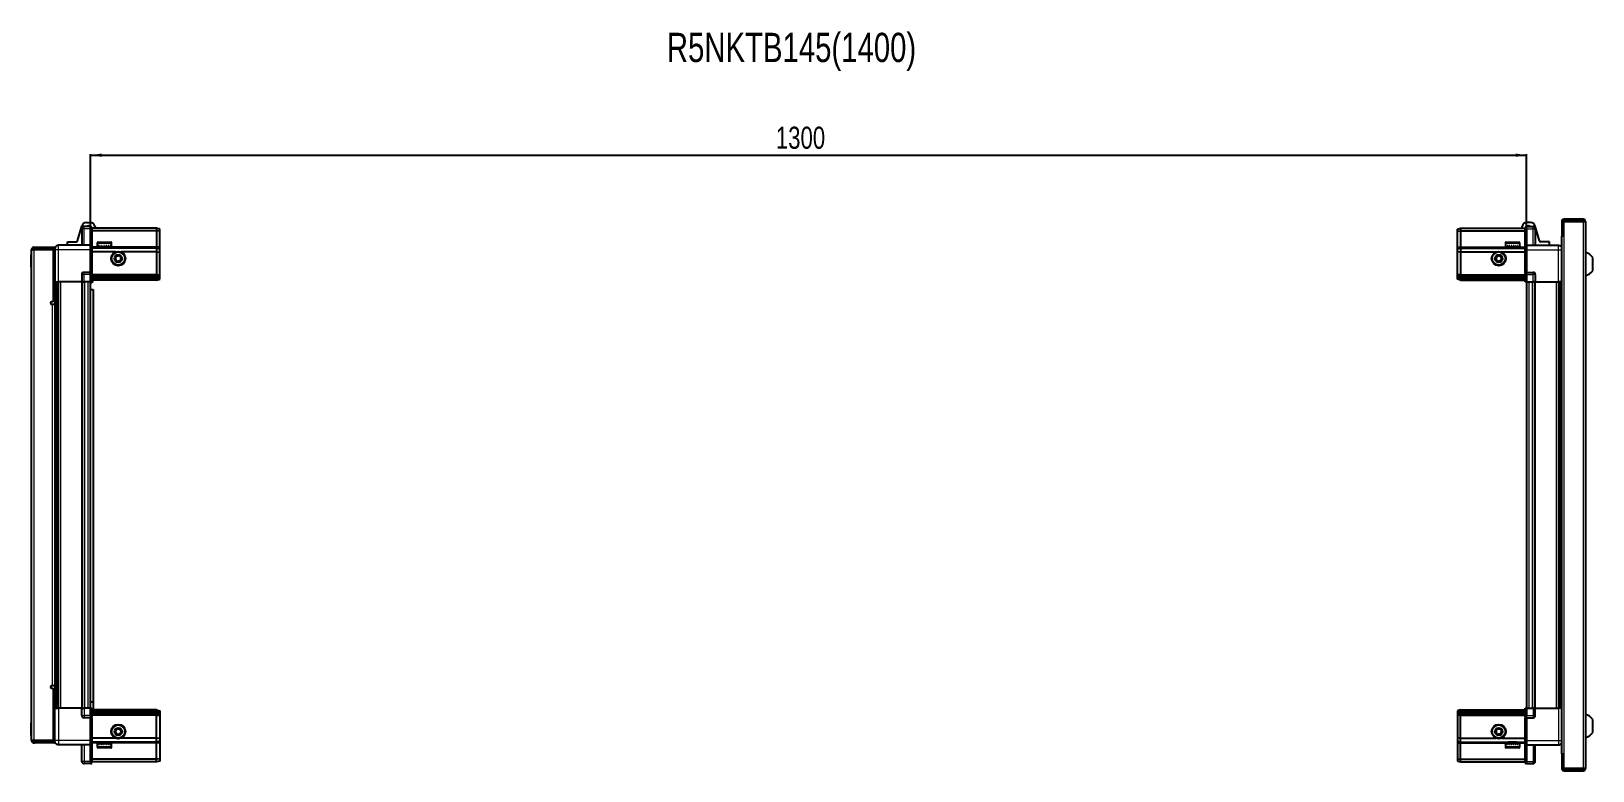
# Model space of a CAD drawing. Header units: millimetres. Extents: x 1256 to 6047, y -475 to 1867.
# Drawn here: x 3003 to 4416, y 1198 to 1867 of the extents above; entities that cross this region are included whole.
import ezdxf

# ---------------------------------------------------------------- set-up
doc = ezdxf.new("R2010")
doc.units = ezdxf.units.MM
doc.layers.add('FORMAT', color=7, linetype='Continuous')
doc.styles.add('SLDTEXTSTYLE0', font='TXT', dxfattribs={"width": 0.75})
doc.dimstyles.new('SLDDIMSTYLE0', dxfattribs={"dimtxt": 20, "dimasz": 10, "dimexe": 0, "dimexo": 0.0625, "dimgap": 5, "dimtad": 2, "dimdec": 1, "dimrnd": 1e-09, "dimzin": 12, "dimdsep": 46, "dimtxsty": 'SLDTEXTSTYLE0', "dimsah": 1, "dimcen": 0.09, "dimadec": 0, "dimazin": 3, "dimtfac": 1, "dimtofl": 0, "dimtmove": 0, "dimatfit": 3, "dimfxl": 0, "dimfrac": 2, "dimtolj": 1, "dimtzin": 12, "dimarcsym": 0})

# ---------------------------------------------------------------- blocks, each defined once
blk = doc.blocks.new('_D_5')
at = {"layer": 'FORMAT'}
for p, q in [((3056.5, 1640.1), (3056.5, 1755.6)), ((3056.5, 1754.6), (4356.5, 1754.6)), ((4356.5, 1640.1), (4356.5, 1755.6))]:
    blk.add_line(p, q, dxfattribs=at)
for points in [[(3056.5, 1754.6), (3066.5, 1753.1), (3066.5, 1756.1)], [(4356.5, 1754.6), (4346.5, 1756.1), (4346.5, 1753.1)]]:
    blk.add_solid(points, dxfattribs=at)
at = {"layer": 'FORMAT', "insert": (3676.9, 1780.4), "char_height": 20, "attachment_point": 1, "style": 'SLDTEXTSTYLE0'}
blk.add_mtext('1300', dxfattribs=at)

msp = doc.modelspace()

# ---------------------------------------------------------------- linework, layer by layer
at = {"color": 7, "linetype": 'Continuous', "lineweight": 25}
for p, q in [((4407.71, 1696.6), (4390.41, 1696.6)), ((4407.71, 1695.1), (4407.71, 1696.6)), ((3044.83, 1677.19), (3048.6, 1690.34)), ((3048.61, 1688.1), (3048.61, 1673.1)), ((3056.61, 1690.1), (3050.61, 1690.1)), ((3052.93, 1693.6), (3056.15, 1693.6)), ((3056.61, 1690.1), (3056.95, 1690.1)), ((3056.61, 1690.1), (3056.61, 1688.1)), ((3056.61, 1673.3), (3056.61, 1688.1)), ((3056.61, 1673.3), (3056.61, 1688.1)), ((3057.81, 1689.6), (3056.95, 1690.1)), ((3057.81, 1688.1), (3057.81, 1689.6)), ((3116.11, 1688.6), (3057.81, 1688.6)), ((3057.81, 1688.1), (3057.81, 1673.3)), ((3116.11, 1686.1), (3057.81, 1686.1)), ((3060.48, 1690.34), (3060.98, 1688.6)), ((3116.11, 1688.6), (3116.11, 1686.1)), ((3119.11, 1687.8), (3116.11, 1688.6)), ((3116.11, 1686.1), (3116.11, 1671.6)), ((3119.11, 1685.95), (3116.11, 1686.1)), ((3119.11, 1685.95), (3119.11, 1687.8)), ((3119.11, 1671.6), (3119.11, 1685.95)), ((4293.81, 1687.8), (4296.81, 1688.6)), ((4293.81, 1685.95), (4293.81, 1687.8)), ((4293.81, 1685.95), (4296.81, 1686.1)), ((4293.81, 1671.6), (4293.81, 1685.95)), ((4296.81, 1688.6), (4296.81, 1686.1)), ((4296.81, 1688.6), (4355.11, 1688.6)), ((4296.81, 1686.1), (4296.81, 1671.6)), ((4296.81, 1686.1), (4355.11, 1686.1)), ((4352.44, 1690.34), (4351.95, 1688.6)), ((4355.98, 1690.1), (4355.11, 1689.6)), ((4355.11, 1689.6), (4355.11, 1688.1)), ((4355.11, 1673.3), (4355.11, 1688.1)), ((4356.31, 1690.1), (4355.98, 1690.1)), ((4356.31, 1688.1), (4356.31, 1690.1)), ((4356.31, 1690.1), (4362.31, 1690.1)), ((4356.31, 1688.1), (4356.31, 1673.3)), ((4360, 1693.6), (4356.77, 1693.6)), ((4364.31, 1688.1), (4364.31, 1673.1)), ((4368.09, 1677.19), (4364.32, 1690.34)), ((4388.31, 1694.5), (4388.31, 1682.1)), ((4389.81, 1694.5), (4389.81, 1682.1)), ((4390.31, 1694.5), (4407.71, 1694.5)), ((4390.31, 1681.6), (4390.31, 1694.5)), ((4407.71, 1695.1), (4390.41, 1695.1)), ((4407.71, 1694.5), (4409.81, 1694.5)), ((4409.81, 1694.5), (4409.81, 1199.7)), ((3004.61, 1669.25), (3003.11, 1669.25)), ((3003.11, 1668.75), (3003.11, 1669.25)), ((3003.11, 1225.45), (3003.11, 1668.75)), ((3005.21, 1669.85), (3005.21, 1671.35)), ((3005.21, 1671.35), (3006.11, 1671.35)), ((3005.21, 1669.85), (3006.11, 1669.85)), ((3005.21, 1669.35), (3022.61, 1669.35)), ((3006.11, 1669.85), (3006.11, 1671.35)), ((3006.11, 1671.35), (3022.61, 1671.35)), ((3006.11, 1669.85), (3022.61, 1669.85)), ((3022.61, 1669.85), (3022.61, 1671.35)), ((3024.11, 1669.35), (3022.61, 1669.35)), ((3022.61, 1669.35), (3022.61, 1621.85)), ((3024.11, 1669.1), (3024.11, 1640.1)), ((3056.61, 1673.1), (3027.61, 1673.1)), ((3035.66, 1673.1), (3035.66, 1676.1)), ((3035.66, 1676.1), (3043.39, 1676.1)), ((3056.61, 1673.1), (3056.61, 1673.3)), ((3056.61, 1673.1), (3057.81, 1673.1)), ((3056.61, 1669.1), (3056.61, 1673.1)), ((3056.61, 1648.8), (3056.61, 1669.1)), ((3057.81, 1673.3), (3057.81, 1673.1)), ((3057.81, 1673.1), (3057.81, 1669.1)), ((3116.11, 1670.6), (3057.81, 1670.6)), ((3057.81, 1669.1), (3057.81, 1648.8)), ((3062.61, 1675), (3062.61, 1672.6)), ((3062.61, 1672.6), (3062.61, 1672.1)), ((3062.61, 1672.1), (3062.75, 1672.1)), ((3062.94, 1672.6), (3062.75, 1672.6)), ((3062.75, 1672.6), (3062.75, 1672.1)), ((3062.75, 1672.1), (3062.94, 1672.1)), ((3062.94, 1672.6), (3062.94, 1672.1)), ((3062.94, 1672.1), (3063.46, 1672.1)), ((3063.41, 1675.8), (3070.58, 1675.8)), ((3063.86, 1672.6), (3063.46, 1672.6)), ((3063.46, 1672.6), (3063.46, 1672.1)), ((3063.46, 1672.1), (3063.86, 1672.1)), ((3063.86, 1672.6), (3063.86, 1672.1)), ((3063.86, 1672.1), (3064.73, 1672.1)), ((3064.71, 1672.1), (3064.71, 1672)), ((3064.71, 1672), (3073.51, 1672)), ((3065.31, 1672.6), (3064.73, 1672.6)), ((3064.73, 1672.6), (3064.73, 1672.1)), ((3064.73, 1672.1), (3065.31, 1672.1)), ((3065.11, 1671.6), (3065.8, 1671.12)), ((3065.11, 1671.6), (3070.14, 1671.6)), ((3065.8, 1671.12), (3065.11, 1670.64)), ((3065.11, 1670.64), (3065.11, 1670.6)), ((3065.11, 1670.64), (3070.14, 1670.64)), ((3065.31, 1672.6), (3065.31, 1672.1)), ((3065.31, 1672.1), (3066.43, 1672.1)), ((3065.8, 1671.12), (3069.96, 1671.12)), ((3067.12, 1672.6), (3066.43, 1672.6)), ((3066.43, 1672.6), (3066.43, 1672.1)), ((3066.43, 1672.1), (3067.12, 1672.1)), ((3067.12, 1672.6), (3067.12, 1672.1)), ((3067.12, 1672.1), (3068.39, 1672.1)), ((3069.13, 1672.6), (3068.39, 1672.6)), ((3068.39, 1672.6), (3068.39, 1672.1)), ((3068.39, 1672.1), (3068.63, 1672.1)), ((3068.63, 1672.6), (3068.63, 1672.1)), ((3069.12, 1672.6), (3069.12, 1672.1)), ((3069.12, 1672.1), (3069.13, 1672.1)), ((3069.13, 1672.6), (3069.13, 1672.1)), ((3069.13, 1672.1), (3070.43, 1672.1)), ((3069.96, 1671.12), (3072.42, 1671.12)), ((3070.14, 1671.6), (3073.11, 1671.6)), ((3070.14, 1670.64), (3073.11, 1670.64)), ((3071.14, 1672.6), (3070.43, 1672.6)), ((3070.43, 1672.6), (3070.43, 1672.1)), ((3070.48, 1672.6), (3070.48, 1672.1)), ((3070.48, 1672.1), (3071.14, 1672.1)), ((3070.58, 1675.8), (3074.81, 1675.8)), ((3071.14, 1672.6), (3071.14, 1672.1)), ((3071.14, 1672.1), (3072.33, 1672.1)), ((3072.95, 1672.6), (3072.33, 1672.6)), ((3072.33, 1672.6), (3072.33, 1672.1)), ((3072.33, 1672.1), (3072.95, 1672.1)), ((3072.42, 1671.12), (3073.11, 1671.6)), ((3073.11, 1670.64), (3072.42, 1671.12)), ((3072.95, 1672.6), (3072.95, 1672.1)), ((3072.95, 1672.1), (3073.92, 1672.1)), ((3073.11, 1670.6), (3073.11, 1670.64)), ((3073.51, 1672), (3073.51, 1672.1)), ((3074.38, 1672.6), (3073.92, 1672.6)), ((3073.92, 1672.6), (3073.92, 1672.1)), ((3073.92, 1672.1), (3074.38, 1672.1)), ((3074.38, 1672.6), (3074.38, 1672.1)), ((3074.38, 1672.1), (3075.03, 1672.1)), ((3075.3, 1672.6), (3075.03, 1672.6)), ((3075.03, 1672.6), (3075.03, 1672.1)), ((3075.03, 1672.1), (3075.3, 1672.1)), ((3075.3, 1672.6), (3075.3, 1672.1)), ((3075.3, 1672.1), (3075.57, 1672.1)), ((3075.61, 1672.6), (3075.57, 1672.6)), ((3075.57, 1672.6), (3075.57, 1672.1)), ((3075.57, 1672.1), (3075.61, 1672.1)), ((3075.61, 1672.6), (3075.61, 1675)), ((3075.61, 1672.6), (3075.61, 1672.1)), ((3116.11, 1671.6), (3116.11, 1670.6)), ((3116.11, 1670.6), (3116.11, 1667.1)), ((3119.11, 1669.8), (3116.11, 1670.6)), ((3119.11, 1669.8), (3119.11, 1671.6)), ((3119.11, 1666.77), (3119.11, 1669.8)), ((4293.81, 1669.8), (4293.81, 1671.6)), ((4293.81, 1669.8), (4296.81, 1670.6)), ((4293.81, 1666.77), (4293.81, 1669.8)), ((4296.81, 1671.6), (4296.81, 1670.6)), ((4296.81, 1670.6), (4296.81, 1667.1)), ((4296.81, 1670.6), (4355.11, 1670.6)), ((4337.31, 1675), (4337.31, 1672.1)), ((4337.31, 1672.1), (4337.35, 1672.1)), ((4337.47, 1672.6), (4337.35, 1672.6)), ((4337.35, 1672.6), (4337.35, 1672.1)), ((4337.35, 1672.1), (4337.47, 1672.1)), ((4337.47, 1672.6), (4337.47, 1672.1)), ((4337.47, 1672.1), (4337.88, 1672.1)), ((4338.22, 1672.6), (4337.88, 1672.6)), ((4337.88, 1672.6), (4337.88, 1672.1)), ((4337.88, 1672.1), (4338.22, 1672.1)), ((4338.11, 1675.8), (4349.51, 1675.8)), ((4338.22, 1672.6), (4338.22, 1672.1)), ((4338.22, 1672.1), (4338.99, 1672.1)), ((4339.52, 1672.6), (4338.99, 1672.6)), ((4338.99, 1672.6), (4338.99, 1672.1)), ((4338.99, 1672.1), (4339.52, 1672.1)), ((4339.41, 1672.1), (4339.41, 1672)), ((4339.41, 1672), (4348.21, 1672)), ((4339.52, 1672.6), (4339.52, 1672.1)), ((4339.52, 1672.1), (4340.57, 1672.1)), ((4339.81, 1671.6), (4340.5, 1671.12)), ((4339.81, 1671.6), (4347.81, 1671.6)), ((4340.5, 1671.12), (4339.81, 1670.64)), ((4339.81, 1670.64), (4339.81, 1670.6)), ((4339.81, 1670.64), (4347.81, 1670.64)), ((4340.5, 1671.12), (4347.12, 1671.12)), ((4341.23, 1672.6), (4340.57, 1672.6)), ((4340.57, 1672.6), (4340.57, 1672.1)), ((4340.57, 1672.1), (4341.23, 1672.1)), ((4341.23, 1672.6), (4341.23, 1672.1)), ((4341.23, 1672.1), (4342.47, 1672.1)), ((4343.2, 1672.6), (4342.47, 1672.6)), ((4342.47, 1672.6), (4342.47, 1672.1)), ((4342.47, 1672.1), (4342.91, 1672.1)), ((4342.91, 1672.6), (4342.91, 1672.1)), ((4343.2, 1672.6), (4343.2, 1672.1)), ((4343.2, 1672.1), (4344.5, 1672.1)), ((4345.23, 1672.6), (4344.5, 1672.6)), ((4344.5, 1672.6), (4344.5, 1672.1)), ((4344.77, 1672.6), (4344.77, 1672.1)), ((4344.77, 1672.1), (4345.23, 1672.1)), ((4345.23, 1672.6), (4345.23, 1672.1)), ((4345.23, 1672.1), (4346.47, 1672.1)), ((4347.12, 1672.6), (4346.47, 1672.6)), ((4346.47, 1672.6), (4346.47, 1672.1)), ((4346.47, 1672.1), (4347.12, 1672.1)), ((4347.12, 1672.6), (4347.12, 1672.1)), ((4347.12, 1672.1), (4348.17, 1672.1)), ((4347.12, 1671.12), (4347.81, 1671.6)), ((4347.81, 1670.64), (4347.12, 1671.12)), ((4347.81, 1670.6), (4347.81, 1670.64)), ((4348.69, 1672.6), (4348.17, 1672.6)), ((4348.17, 1672.6), (4348.17, 1672.1)), ((4348.17, 1672.1), (4348.69, 1672.1)), ((4348.21, 1672), (4348.21, 1672.1)), ((4348.69, 1672.6), (4348.69, 1672.1)), ((4348.69, 1672.1), (4349.45, 1672.1)), ((4349.78, 1672.6), (4349.45, 1672.6)), ((4349.45, 1672.6), (4349.45, 1672.1)), ((4349.45, 1672.1), (4349.78, 1672.1)), ((4349.78, 1672.6), (4349.78, 1672.1)), ((4349.78, 1672.1), (4350.17, 1672.1)), ((4350.28, 1672.6), (4350.17, 1672.6)), ((4350.17, 1672.6), (4350.17, 1672.1)), ((4350.17, 1672.1), (4350.28, 1672.1)), ((4350.28, 1672.6), (4350.28, 1672.1)), ((4350.28, 1672.1), (4350.31, 1672.1)), ((4350.31, 1672.1), (4350.31, 1675)), ((4355.11, 1673.1), (4355.11, 1673.3)), ((4356.31, 1673.1), (4355.11, 1673.1)), ((4355.11, 1669.1), (4355.11, 1673.1)), ((4355.11, 1648.8), (4355.11, 1669.1)), ((4356.31, 1673.3), (4356.31, 1673.1)), ((4356.31, 1673.1), (4356.31, 1669.1)), ((4356.31, 1673.1), (4385.31, 1673.1)), ((4356.31, 1669.1), (4356.31, 1648.8)), ((4377.26, 1676.1), (4369.53, 1676.1)), ((4377.26, 1673.1), (4377.26, 1676.1)), ((4388.21, 1681.6), (4388.21, 1212.6)), ((4388.21, 1681.6), (4390.31, 1681.6)), ((4388.31, 1682.1), (4389.81, 1682.1)), ((3003.11, 1664.74), (3002.81, 1664.74)), ((3002.81, 1653.17), (3002.81, 1664.74)), ((3079.11, 1667.1), (3057.81, 1667.1)), ((3116.11, 1667.1), (3084.11, 1667.1)), ((3116.11, 1667.1), (3116.11, 1646.6)), ((3116.11, 1667.1), (3119.11, 1666.77)), ((3119.11, 1646.6), (3119.11, 1666.77)), ((4296.81, 1667.1), (4293.81, 1666.77)), ((4293.81, 1646.6), (4293.81, 1666.77)), ((4296.81, 1667.1), (4296.81, 1646.6)), ((4296.81, 1667.1), (4328.81, 1667.1)), ((4333.81, 1667.1), (4355.11, 1667.1)), ((4416.41, 1650.1), (4416.41, 1662.1)), ((3002.81, 1653.17), (3003.11, 1653.17)), ((3022.61, 1642.85), (3024.11, 1642.85)), ((3024.11, 1640.1), (3022.61, 1640.1)), ((3024.76, 1254.1), (3024.76, 1640.1)), ((3026.55, 1640.1), (3026.55, 1254.1)), ((3026.59, 1640.1), (3026.59, 1254.1)), ((3048.61, 1640.1), (3027.61, 1640.1)), ((3048.61, 1646.6), (3048.61, 1640.1)), ((3048.61, 1640.1), (3050.61, 1640.1)), ((3049.26, 1254.1), (3049.26, 1640.1)), ((3056.61, 1648.6), (3050.61, 1648.6)), ((3056.61, 1640.1), (3050.61, 1640.1)), ((3056.46, 1254.1), (3056.46, 1640.1)), ((3056.61, 1648.6), (3056.61, 1648.8)), ((3056.61, 1648.6), (3056.61, 1646.6)), ((3056.61, 1648.6), (3057.81, 1648.6)), ((3056.61, 1640.1), (3056.61, 1646.6)), ((3056.61, 1640.1), (3056.61, 1646.6)), ((3056.61, 1640.1), (3056.95, 1640.1)), ((3056.61, 1640.1), (3056.61, 1640.1)), ((3056.95, 1640.1), (3056.95, 1646.6)), ((3057.81, 1640.1), (3056.95, 1640.1)), ((3056.95, 1640.1), (3056.95, 1640.1)), ((3057.81, 1648.8), (3057.81, 1648.6)), ((3057.81, 1647.93), (3057.81, 1648.6)), ((3057.81, 1647.93), (3057.81, 1640.1)), ((3116.11, 1645.6), (3057.81, 1645.6)), ((3116.11, 1644.6), (3057.81, 1644.6)), ((3116.11, 1643.1), (3057.81, 1643.1)), ((3116.11, 1641.6), (3057.81, 1641.6)), ((3116.11, 1646.6), (3116.11, 1645.6)), ((3116.11, 1645.6), (3116.11, 1644.6)), ((3116.11, 1645.6), (3119.11, 1644.8)), ((3116.11, 1644.6), (3116.11, 1643.1)), ((3116.11, 1644.6), (3119.11, 1644.06)), ((3116.11, 1643.1), (3119.11, 1643.56)), ((3116.11, 1643.1), (3116.11, 1641.6)), ((3116.11, 1641.6), (3119.11, 1642.41)), ((3119.11, 1644.8), (3119.11, 1646.6)), ((3119.11, 1644.06), (3119.11, 1644.8)), ((3119.11, 1643.56), (3119.11, 1644.06)), ((3119.11, 1642.41), (3119.11, 1643.56)), ((4293.81, 1644.8), (4293.81, 1646.6)), ((4296.81, 1645.6), (4293.81, 1644.8)), ((4293.81, 1644.06), (4293.81, 1644.8)), ((4296.81, 1644.6), (4293.81, 1644.06)), ((4293.81, 1643.56), (4293.81, 1644.06)), ((4293.81, 1642.41), (4293.81, 1643.56)), ((4296.81, 1643.1), (4293.81, 1643.56)), ((4296.81, 1641.6), (4293.81, 1642.41)), ((4296.81, 1646.6), (4296.81, 1645.6)), ((4296.81, 1645.6), (4296.81, 1644.6)), ((4296.81, 1645.6), (4355.11, 1645.6)), ((4296.81, 1644.6), (4296.81, 1643.1)), ((4296.81, 1644.6), (4355.11, 1644.6)), ((4296.81, 1643.1), (4296.81, 1641.6)), ((4296.81, 1643.1), (4355.11, 1643.1)), ((4296.81, 1641.6), (4355.11, 1641.6)), ((4355.11, 1648.6), (4355.11, 1648.8)), ((4356.31, 1648.6), (4355.11, 1648.6)), ((4355.11, 1648.6), (4355.11, 1647.93)), ((4355.11, 1640.1), (4355.11, 1647.93)), ((4355.98, 1640.1), (4355.11, 1640.1)), ((4355.98, 1646.6), (4355.98, 1640.1)), ((4356.31, 1640.1), (4355.98, 1640.1)), ((4356.31, 1648.8), (4356.31, 1648.6)), ((4356.31, 1646.6), (4356.31, 1648.6)), ((4356.31, 1648.6), (4362.31, 1648.6)), ((4356.31, 1646.6), (4356.31, 1648.6)), ((4356.31, 1646.6), (4356.31, 1640.1)), ((4356.31, 1640.1), (4362.31, 1640.1)), ((4356.46, 1640.1), (4356.46, 1254.1)), ((4364.31, 1640.1), (4362.31, 1640.1)), ((4363.66, 1640.1), (4363.66, 1254.1)), ((4364.31, 1646.6), (4364.31, 1640.1)), ((4364.31, 1640.1), (4385.31, 1640.1)), ((4386.33, 1254.1), (4386.33, 1640.1)), ((4386.37, 1254.1), (4386.37, 1640.1)), ((4388.16, 1640.1), (4388.16, 1254.1)), ((3056.46, 1633.1), (3058.96, 1633.1)), ((3058.96, 1633.1), (3058.96, 1259.6)), ((3022.61, 1621.85), (3021.26, 1621.85)), ((3021.26, 1619.85), (3022.01, 1619.85)), ((3022.01, 1619.85), (3024.11, 1619.85)), ((3024.11, 1619.85), (3024.11, 1274.35)), ((3022.01, 1274.35), (3021.26, 1274.35)), ((3021.26, 1272.35), (3022.61, 1272.35)), ((3024.11, 1274.35), (3022.01, 1274.35)), ((3022.61, 1272.35), (3022.61, 1224.85)), ((3058.96, 1259.6), (3056.46, 1259.6)), ((3058.96, 1259.6), (3058.96, 1252.6)), ((3024.11, 1254.1), (3022.61, 1254.1)), ((3024.11, 1251.35), (3022.61, 1251.35)), ((3024.11, 1225.1), (3024.11, 1254.1)), ((3048.61, 1254.1), (3027.61, 1254.1)), ((3048.61, 1247.6), (3048.61, 1254.1)), ((3048.61, 1254.1), (3050.61, 1254.1)), ((3056.61, 1254.1), (3050.61, 1254.1)), ((3056.61, 1245.6), (3050.61, 1245.6)), ((3056.61, 1254.1), (3056.95, 1254.1)), ((3056.61, 1247.6), (3056.61, 1254.1)), ((3056.61, 1247.6), (3056.61, 1245.6)), ((3056.61, 1247.6), (3056.61, 1245.6)), ((3056.61, 1245.6), (3057.81, 1245.6)), ((3056.61, 1245.4), (3056.61, 1245.6)), ((3056.61, 1225.1), (3056.61, 1245.4)), ((3056.95, 1247.6), (3056.95, 1254.1)), ((3056.95, 1254.1), (3057.81, 1254.1)), ((3057.81, 1254.1), (3057.81, 1246.28)), ((3116.11, 1252.6), (3057.81, 1252.6)), ((3116.11, 1251.1), (3057.81, 1251.1)), ((3116.11, 1249.6), (3057.81, 1249.6)), ((3116.11, 1248.6), (3057.81, 1248.6)), ((3057.81, 1245.6), (3057.81, 1246.28)), ((3057.81, 1245.6), (3057.81, 1245.4)), ((3057.81, 1245.4), (3057.81, 1225.1)), ((3116.11, 1251.1), (3116.11, 1252.6)), ((3116.11, 1252.6), (3119.11, 1251.8)), ((3116.11, 1249.6), (3116.11, 1251.1)), ((3116.11, 1251.1), (3119.11, 1250.65)), ((3116.11, 1249.6), (3119.11, 1250.15)), ((3116.11, 1248.6), (3116.11, 1249.6)), ((3116.11, 1248.6), (3119.11, 1249.41)), ((3116.11, 1247.6), (3116.11, 1248.6)), ((3116.11, 1227.1), (3116.11, 1247.6)), ((3119.11, 1251.8), (3119.11, 1250.65)), ((3119.11, 1250.65), (3119.11, 1250.15)), ((3119.11, 1250.15), (3119.11, 1249.41)), ((3119.11, 1249.41), (3119.11, 1247.6)), ((3119.11, 1247.6), (3119.11, 1227.44)), ((4296.81, 1252.6), (4293.81, 1251.8)), ((4293.81, 1251.8), (4293.81, 1250.65)), ((4296.81, 1251.1), (4293.81, 1250.65)), ((4293.81, 1250.65), (4293.81, 1250.15)), ((4296.81, 1249.6), (4293.81, 1250.15)), ((4293.81, 1250.15), (4293.81, 1249.41)), ((4296.81, 1248.6), (4293.81, 1249.41)), ((4293.81, 1249.41), (4293.81, 1247.6)), ((4293.81, 1247.6), (4293.81, 1227.44)), ((4296.81, 1251.1), (4296.81, 1252.6)), ((4296.81, 1252.6), (4355.11, 1252.6)), ((4296.81, 1249.6), (4296.81, 1251.1)), ((4296.81, 1251.1), (4355.11, 1251.1)), ((4296.81, 1249.6), (4355.11, 1249.6)), ((4296.81, 1248.6), (4296.81, 1249.6)), ((4296.81, 1248.6), (4355.11, 1248.6)), ((4296.81, 1247.6), (4296.81, 1248.6)), ((4296.81, 1227.1), (4296.81, 1247.6)), ((4355.11, 1246.28), (4355.11, 1254.1)), ((4355.11, 1254.1), (4355.98, 1254.1)), ((4355.11, 1246.28), (4355.11, 1245.6)), ((4356.31, 1245.6), (4355.11, 1245.6)), ((4355.11, 1245.4), (4355.11, 1245.6)), ((4355.11, 1225.1), (4355.11, 1245.4)), ((4355.98, 1254.1), (4355.98, 1254.1)), ((4355.98, 1254.1), (4355.98, 1247.6)), ((4356.31, 1254.1), (4355.98, 1254.1)), ((4356.31, 1254.1), (4356.31, 1247.6)), ((4356.31, 1254.1), (4356.31, 1254.1)), ((4356.31, 1254.1), (4356.31, 1247.6)), ((4356.31, 1254.1), (4362.31, 1254.1)), ((4356.31, 1245.6), (4356.31, 1247.6)), ((4356.31, 1245.6), (4356.31, 1245.4)), ((4356.31, 1245.6), (4362.31, 1245.6)), ((4356.31, 1245.4), (4356.31, 1225.1)), ((4364.31, 1254.1), (4362.31, 1254.1)), ((4364.31, 1247.6), (4364.31, 1254.1)), ((4364.31, 1254.1), (4385.31, 1254.1)), ((4416.41, 1232.1), (4416.41, 1244.1)), ((3003.11, 1241.04), (3002.81, 1241.04)), ((3002.81, 1231.36), (3002.81, 1241.04)), ((3002.81, 1229.47), (3002.81, 1231.36)), ((3002.81, 1229.47), (3003.11, 1229.47)), ((3003.11, 1224.95), (3003.11, 1225.45)), ((3004.61, 1224.95), (3003.11, 1224.95)), ((3022.61, 1224.85), (3005.21, 1224.85)), ((3005.21, 1224.35), (3005.21, 1222.85)), ((3005.21, 1224.35), (3006.11, 1224.35)), ((3005.21, 1222.85), (3006.11, 1222.85)), ((3006.11, 1224.35), (3006.11, 1222.85)), ((3022.61, 1224.35), (3006.11, 1224.35)), ((3022.61, 1222.85), (3006.11, 1222.85)), ((3022.61, 1224.85), (3024.11, 1224.85)), ((3022.61, 1224.35), (3022.61, 1222.85)), ((3056.61, 1221.1), (3027.61, 1221.1)), ((3048.61, 1206.1), (3048.61, 1221.1)), ((3056.61, 1221.1), (3056.61, 1225.1)), ((3056.61, 1221.1), (3057.81, 1221.1)), ((3056.61, 1220.9), (3056.61, 1221.1)), ((3056.61, 1206.1), (3056.61, 1220.9)), ((3079.11, 1227.1), (3057.81, 1227.1)), ((3057.81, 1225.1), (3057.81, 1221.1)), ((3116.11, 1223.6), (3057.81, 1223.6)), ((3057.81, 1221.1), (3057.81, 1220.9)), ((3057.81, 1220.9), (3057.81, 1206.1)), ((3062.61, 1222.1), (3062.61, 1219.2)), ((3062.71, 1222.1), (3062.61, 1222.1)), ((3062.71, 1221.6), (3062.71, 1222.1)), ((3062.87, 1222.1), (3062.71, 1222.1)), ((3062.71, 1221.6), (3062.87, 1221.6)), ((3062.87, 1221.6), (3062.87, 1222.1)), ((3063.36, 1222.1), (3062.87, 1222.1)), ((3063.36, 1221.6), (3063.36, 1222.1)), ((3063.75, 1222.1), (3063.36, 1222.1)), ((3063.36, 1221.6), (3063.75, 1221.6)), ((3063.56, 1218.4), (3063.41, 1218.4)), ((3074.81, 1218.4), (3063.56, 1218.4)), ((3063.75, 1221.6), (3063.75, 1222.1)), ((3064.58, 1222.1), (3063.75, 1222.1)), ((3064.58, 1221.6), (3064.58, 1222.1)), ((3065.14, 1222.1), (3064.58, 1222.1)), ((3064.58, 1221.6), (3065.14, 1221.6)), ((3064.71, 1222.2), (3064.71, 1222.1)), ((3070.11, 1222.2), (3064.71, 1222.2)), ((3065.11, 1223.6), (3065.11, 1223.57)), ((3065.11, 1223.57), (3065.8, 1223.09)), ((3065.22, 1223.57), (3065.11, 1223.57)), ((3065.8, 1223.09), (3065.11, 1222.6)), ((3065.22, 1222.6), (3065.11, 1222.6)), ((3065.14, 1221.6), (3065.14, 1222.1)), ((3066.25, 1222.1), (3065.14, 1222.1)), ((3073.11, 1223.57), (3065.22, 1223.57)), ((3073.11, 1222.6), (3065.22, 1222.6)), ((3065.89, 1223.09), (3065.8, 1223.09)), ((3072.42, 1223.09), (3065.89, 1223.09)), ((3066.25, 1221.6), (3066.25, 1222.1)), ((3066.93, 1222.1), (3066.25, 1222.1)), ((3066.25, 1221.6), (3066.93, 1221.6)), ((3066.93, 1221.6), (3066.93, 1222.1)), ((3068.19, 1222.1), (3066.93, 1222.1)), ((3068.19, 1221.6), (3068.19, 1222.1)), ((3068.49, 1222.1), (3068.19, 1222.1)), ((3068.19, 1221.6), (3068.93, 1221.6)), ((3068.49, 1221.6), (3068.49, 1222.1)), ((3068.93, 1221.6), (3068.93, 1222.1)), ((3070.22, 1222.1), (3068.93, 1222.1)), ((3073.51, 1222.2), (3070.11, 1222.2)), ((3070.22, 1221.6), (3070.22, 1222.1)), ((3070.22, 1221.6), (3070.94, 1221.6)), ((3070.35, 1221.6), (3070.35, 1222.1)), ((3070.94, 1222.1), (3070.35, 1222.1)), ((3070.94, 1221.6), (3070.94, 1222.1)), ((3072.15, 1222.1), (3070.94, 1222.1)), ((3072.15, 1221.6), (3072.15, 1222.1)), ((3072.78, 1222.1), (3072.15, 1222.1)), ((3072.15, 1221.6), (3072.78, 1221.6)), ((3072.42, 1223.09), (3073.11, 1223.57)), ((3073.11, 1222.6), (3072.42, 1223.09)), ((3072.78, 1221.6), (3072.78, 1222.1)), ((3073.78, 1222.1), (3072.78, 1222.1)), ((3073.11, 1223.57), (3073.11, 1223.6)), ((3073.51, 1222.1), (3073.51, 1222.2)), ((3073.78, 1221.6), (3073.78, 1222.1)), ((3074.26, 1222.1), (3073.78, 1222.1)), ((3073.78, 1221.6), (3074.26, 1221.6)), ((3074.26, 1221.6), (3074.26, 1222.1)), ((3074.95, 1222.1), (3074.26, 1222.1)), ((3074.95, 1221.6), (3074.95, 1222.1)), ((3075.23, 1222.1), (3074.95, 1222.1)), ((3074.95, 1221.6), (3075.23, 1221.6)), ((3075.23, 1221.6), (3075.23, 1222.1)), ((3075.55, 1222.1), (3075.23, 1222.1)), ((3075.55, 1221.6), (3075.55, 1222.1)), ((3075.61, 1222.1), (3075.55, 1222.1)), ((3075.55, 1221.6), (3075.61, 1221.6)), ((3075.61, 1219.2), (3075.61, 1222.1)), ((3075.61, 1221.6), (3075.61, 1222.1)), ((3075.61, 1222.1), (3075.61, 1222.1)), ((3116.11, 1227.1), (3084.11, 1227.1)), ((3116.11, 1227.1), (3119.11, 1227.44)), ((3116.11, 1223.6), (3116.11, 1227.1)), ((3119.11, 1224.41), (3116.11, 1223.6)), ((3116.11, 1222.6), (3116.11, 1223.6)), ((3116.11, 1208.1), (3116.11, 1222.6)), ((3119.11, 1227.44), (3119.11, 1224.41)), ((3119.11, 1224.41), (3119.11, 1222.6)), ((3119.11, 1222.6), (3119.11, 1208.26)), ((4296.81, 1227.1), (4293.81, 1227.44)), ((4293.81, 1227.44), (4293.81, 1224.41)), ((4293.81, 1224.41), (4296.81, 1223.6)), ((4293.81, 1224.41), (4293.81, 1222.6)), ((4293.81, 1222.6), (4293.81, 1208.26)), ((4296.81, 1227.1), (4328.81, 1227.1)), ((4296.81, 1223.6), (4296.81, 1227.1)), ((4296.81, 1223.6), (4355.11, 1223.6)), ((4296.81, 1222.6), (4296.81, 1223.6)), ((4296.81, 1208.1), (4296.81, 1222.6)), ((4333.81, 1227.1), (4355.11, 1227.1)), ((4337.31, 1222.1), (4337.31, 1219.2)), ((4337.33, 1222.1), (4337.31, 1222.1)), ((4337.33, 1221.6), (4337.33, 1222.1)), ((4337.43, 1222.1), (4337.33, 1222.1)), ((4337.33, 1221.6), (4337.43, 1221.6)), ((4337.43, 1221.6), (4337.43, 1222.1)), ((4337.8, 1222.1), (4337.43, 1222.1)), ((4337.8, 1221.6), (4337.8, 1222.1)), ((4338.12, 1222.1), (4337.8, 1222.1)), ((4337.8, 1221.6), (4338.12, 1221.6)), ((4349.51, 1218.4), (4338.11, 1218.4)), ((4338.12, 1221.6), (4338.12, 1222.1)), ((4338.86, 1222.1), (4338.12, 1222.1)), ((4338.86, 1221.6), (4338.86, 1222.1)), ((4339.37, 1222.1), (4338.86, 1222.1)), ((4338.86, 1221.6), (4339.37, 1221.6)), ((4339.37, 1221.6), (4339.37, 1222.1)), ((4340.4, 1222.1), (4339.37, 1222.1)), ((4339.41, 1222.2), (4339.41, 1222.1)), ((4348.21, 1222.2), (4339.41, 1222.2)), ((4339.81, 1223.6), (4339.81, 1223.57)), ((4339.81, 1223.57), (4340.5, 1223.09)), ((4347.81, 1223.57), (4339.81, 1223.57)), ((4340.5, 1223.09), (4339.81, 1222.6)), ((4347.81, 1222.6), (4339.81, 1222.6)), ((4340.4, 1221.6), (4340.4, 1222.1)), ((4341.05, 1222.1), (4340.4, 1222.1)), ((4340.4, 1221.6), (4341.05, 1221.6)), ((4347.12, 1223.09), (4340.5, 1223.09)), ((4341.05, 1221.6), (4341.05, 1222.1)), ((4342.28, 1222.1), (4341.05, 1222.1)), ((4342.28, 1221.6), (4342.28, 1222.1)), ((4342.77, 1222.1), (4342.28, 1222.1)), ((4342.28, 1221.6), (4343, 1221.6)), ((4342.77, 1221.6), (4342.77, 1222.1)), ((4343, 1221.6), (4343, 1222.1)), ((4344.3, 1222.1), (4343, 1222.1)), ((4344.3, 1221.6), (4344.3, 1222.1)), ((4344.3, 1221.6), (4345.04, 1221.6)), ((4344.64, 1221.6), (4344.64, 1222.1)), ((4345.04, 1222.1), (4344.64, 1222.1)), ((4345.04, 1221.6), (4345.04, 1222.1)), ((4346.28, 1222.1), (4345.04, 1222.1)), ((4346.28, 1221.6), (4346.28, 1222.1)), ((4346.95, 1222.1), (4346.28, 1222.1)), ((4346.28, 1221.6), (4346.95, 1221.6)), ((4346.95, 1221.6), (4346.95, 1222.1)), ((4348.02, 1222.1), (4346.95, 1222.1)), ((4347.12, 1223.09), (4347.81, 1223.57)), ((4347.81, 1222.6), (4347.12, 1223.09)), ((4347.81, 1223.57), (4347.81, 1223.6)), ((4348.02, 1221.6), (4348.02, 1222.1)), ((4348.55, 1222.1), (4348.02, 1222.1)), ((4348.02, 1221.6), (4348.55, 1221.6)), ((4348.21, 1222.1), (4348.21, 1222.2)), ((4348.55, 1221.6), (4348.55, 1222.1)), ((4349.34, 1222.1), (4348.55, 1222.1)), ((4349.34, 1221.6), (4349.34, 1222.1)), ((4349.7, 1222.1), (4349.34, 1222.1)), ((4349.34, 1221.6), (4349.7, 1221.6)), ((4349.7, 1221.6), (4349.7, 1222.1)), ((4350.13, 1222.1), (4349.7, 1222.1)), ((4350.13, 1221.6), (4350.13, 1222.1)), ((4350.26, 1222.1), (4350.13, 1222.1)), ((4350.13, 1221.6), (4350.26, 1221.6)), ((4350.26, 1221.6), (4350.26, 1222.1)), ((4350.31, 1222.1), (4350.26, 1222.1)), ((4350.31, 1219.2), (4350.31, 1222.1)), ((4355.11, 1221.1), (4355.11, 1225.1)), ((4356.31, 1221.1), (4355.11, 1221.1)), ((4355.11, 1220.9), (4355.11, 1221.1)), ((4355.11, 1206.1), (4355.11, 1220.9)), ((4356.31, 1225.1), (4356.31, 1221.1)), ((4356.31, 1221.1), (4356.31, 1220.9)), ((4356.31, 1221.1), (4385.31, 1221.1)), ((4356.31, 1220.9), (4356.31, 1206.1)), ((4356.31, 1220.9), (4356.31, 1206.1)), ((4364.31, 1206.1), (4364.31, 1221.1)), ((3056.61, 1204.1), (3050.61, 1204.1)), ((3056.61, 1206.1), (3056.61, 1204.1)), ((3056.61, 1204.1), (3056.95, 1204.1)), ((3056.61, 1204.1), (3056.95, 1204.1)), ((3056.61, 1204.1), (3056.61, 1204.1)), ((3056.95, 1204.1), (3057.81, 1204.6)), ((3056.95, 1204.1), (3057.81, 1204.6)), ((3116.11, 1208.1), (3057.81, 1208.1)), ((3057.81, 1204.6), (3057.81, 1206.1)), ((3116.11, 1205.6), (3057.81, 1205.6)), ((3119.11, 1208.26), (3116.11, 1208.1)), ((3116.11, 1205.6), (3116.11, 1208.1)), ((3119.11, 1206.41), (3116.11, 1205.6)), ((3119.11, 1208.26), (3119.11, 1206.41)), ((4293.81, 1208.26), (4296.81, 1208.1)), ((4293.81, 1208.26), (4293.81, 1206.41)), ((4293.81, 1206.41), (4296.81, 1205.6)), ((4296.81, 1208.1), (4355.11, 1208.1)), ((4296.81, 1205.6), (4296.81, 1208.1)), ((4296.81, 1205.6), (4355.11, 1205.6)), ((4355.11, 1206.1), (4355.11, 1204.6)), ((4355.11, 1204.6), (4355.98, 1204.1)), ((4356.31, 1204.1), (4355.98, 1204.1)), ((4356.31, 1204.1), (4356.31, 1206.1)), ((4356.31, 1204.1), (4362.31, 1204.1)), ((4390.31, 1212.6), (4388.21, 1212.6)), ((4388.31, 1212.1), (4389.81, 1212.1)), ((4388.31, 1212.1), (4388.31, 1199.7)), ((4389.81, 1212.1), (4389.81, 1199.7)), ((4390.31, 1199.7), (4390.31, 1212.6)), ((4407.71, 1199.7), (4390.31, 1199.7)), ((4390.41, 1199.1), (4407.71, 1199.1)), ((4390.41, 1197.6), (4407.71, 1197.6)), ((4409.81, 1199.7), (4407.71, 1199.7)), ((4407.71, 1199.1), (4407.71, 1197.6))]:
    msp.add_line(p, q, dxfattribs=at)
at = {"color": 8, "linetype": 'Continuous', "lineweight": 18}
for p, q in [((4390.41, 1695.1), (4390.41, 1696.6)), ((3050.61, 1688.1), (3048.61, 1688.1)), ((3050.61, 1688.1), (3050.61, 1690.1)), ((3050.61, 1673.1), (3050.61, 1688.1)), ((3056.61, 1688.1), (3050.61, 1688.1)), ((3056.61, 1688.1), (3057.81, 1688.1)), ((4356.31, 1688.1), (4355.11, 1688.1)), ((4356.31, 1688.1), (4362.31, 1688.1)), ((4362.31, 1688.1), (4362.31, 1690.1)), ((4362.31, 1673.1), (4362.31, 1688.1)), ((4362.31, 1688.1), (4364.31, 1688.1)), ((4389.81, 1694.5), (4388.31, 1694.5)), ((4407.71, 1694.5), (4407.71, 1199.7)), ((3005.21, 1669.35), (3005.21, 1224.85)), ((3027.61, 1640.1), (3027.61, 1669.1)), ((3056.61, 1669.1), (3027.61, 1669.1)), ((3056.61, 1673.3), (3057.81, 1673.3)), ((3056.61, 1669.1), (3057.81, 1669.1)), ((3065.11, 1671.6), (3057.81, 1671.6)), ((3062.61, 1675), (3070.78, 1675)), ((3070.78, 1675), (3075.61, 1675)), ((3116.11, 1671.6), (3073.11, 1671.6)), ((3119.11, 1671.6), (3116.11, 1671.6)), ((4293.81, 1671.6), (4296.81, 1671.6)), ((4296.81, 1671.6), (4339.81, 1671.6)), ((4337.31, 1675), (4350.31, 1675)), ((4347.81, 1671.6), (4355.11, 1671.6)), ((4355.11, 1673.3), (4356.31, 1673.3)), ((4356.31, 1669.1), (4355.11, 1669.1)), ((4356.31, 1669.1), (4385.31, 1669.1)), ((4385.31, 1640.1), (4385.31, 1669.1)), ((4390.31, 1681.6), (4390.31, 1212.6)), ((3024.11, 1619.85), (3024.11, 1640.1)), ((3025.35, 1640.1), (3025.35, 1254.1)), ((3027.79, 1254.1), (3027.79, 1640.1)), ((3029.21, 1640.1), (3029.21, 1254.1)), ((3048.61, 1646.6), (3050.61, 1646.6)), ((3048.61, 1254.1), (3048.61, 1640.1)), ((3050.61, 1646.6), (3050.61, 1648.6)), ((3050.61, 1640.1), (3050.61, 1646.6)), ((3056.61, 1646.6), (3050.61, 1646.6)), ((3051.26, 1254.1), (3051.26, 1640.1)), ((3054.46, 1254.1), (3054.46, 1640.1)), ((3056.61, 1648.8), (3057.81, 1648.8)), ((3056.61, 1646.6), (3056.95, 1646.6)), ((3056.61, 1640.1), (3056.95, 1640.1)), ((3116.11, 1646.6), (3057.81, 1646.6)), ((3116.11, 1646.6), (3119.11, 1646.6)), ((4296.81, 1646.6), (4293.81, 1646.6)), ((4296.81, 1646.6), (4355.11, 1646.6)), ((4355.11, 1648.8), (4356.31, 1648.8)), ((4356.31, 1646.6), (4355.98, 1646.6)), ((4356.31, 1646.6), (4362.31, 1646.6)), ((4358.46, 1640.1), (4358.46, 1254.1)), ((4361.66, 1640.1), (4361.66, 1254.1)), ((4362.31, 1646.6), (4362.31, 1648.6)), ((4362.31, 1640.1), (4362.31, 1646.6)), ((4364.31, 1646.6), (4362.31, 1646.6)), ((4364.31, 1640.1), (4364.31, 1254.1)), ((4383.71, 1254.1), (4383.71, 1640.1)), ((4385.13, 1640.1), (4385.13, 1254.1)), ((4387.58, 1254.1), (4387.58, 1640.1)), ((3022.01, 1274.35), (3022.01, 1619.85)), ((3024.11, 1254.1), (3024.11, 1274.35)), ((3027.61, 1254.1), (3027.61, 1225.1)), ((3048.61, 1247.6), (3050.61, 1247.6)), ((3050.61, 1254.1), (3050.61, 1247.6)), ((3050.61, 1247.6), (3050.61, 1245.6)), ((3056.61, 1247.6), (3050.61, 1247.6)), ((3056.61, 1247.6), (3056.95, 1247.6)), ((3057.81, 1245.4), (3056.61, 1245.4)), ((3116.11, 1247.6), (3057.81, 1247.6)), ((3116.11, 1247.6), (3119.11, 1247.6)), ((4296.81, 1247.6), (4293.81, 1247.6)), ((4296.81, 1247.6), (4355.11, 1247.6)), ((4356.31, 1245.4), (4355.11, 1245.4)), ((4356.31, 1254.1), (4355.98, 1254.1)), ((4356.31, 1247.6), (4355.98, 1247.6)), ((4356.31, 1247.6), (4362.31, 1247.6)), ((4362.31, 1254.1), (4362.31, 1247.6)), ((4364.31, 1247.6), (4362.31, 1247.6)), ((4362.31, 1247.6), (4362.31, 1245.6)), ((4385.31, 1254.1), (4385.31, 1225.1)), ((3056.61, 1225.1), (3027.61, 1225.1)), ((3050.61, 1221.1), (3050.61, 1206.1)), ((3056.61, 1225.1), (3057.81, 1225.1)), ((3057.81, 1220.9), (3056.61, 1220.9)), ((3065.11, 1222.6), (3057.81, 1222.6)), ((3062.78, 1219.2), (3062.61, 1219.2)), ((3075.61, 1219.2), (3062.78, 1219.2)), ((3116.11, 1222.6), (3073.11, 1222.6)), ((3119.11, 1222.6), (3116.11, 1222.6)), ((4293.81, 1222.6), (4296.81, 1222.6)), ((4296.81, 1222.6), (4339.81, 1222.6)), ((4350.31, 1219.2), (4337.31, 1219.2)), ((4347.81, 1222.6), (4355.11, 1222.6)), ((4356.31, 1225.1), (4355.11, 1225.1)), ((4356.31, 1220.9), (4355.11, 1220.9)), ((4356.31, 1225.1), (4385.31, 1225.1)), ((4362.31, 1221.1), (4362.31, 1206.1)), ((3050.61, 1206.1), (3048.61, 1206.1)), ((3050.61, 1206.1), (3050.61, 1204.1)), ((3056.61, 1206.1), (3050.61, 1206.1)), ((3056.61, 1206.1), (3057.81, 1206.1)), ((4356.31, 1206.1), (4355.11, 1206.1)), ((4356.31, 1206.1), (4362.31, 1206.1)), ((4362.31, 1206.1), (4364.31, 1206.1)), ((4362.31, 1206.1), (4362.31, 1204.1)), ((4389.81, 1199.7), (4388.31, 1199.7)), ((4390.41, 1199.1), (4390.41, 1197.6))]:
    msp.add_line(p, q, dxfattribs=at)
at = {"color": 7, "linetype": 'Continuous', "lineweight": 25}
for centre, radius in [((3081.61, 1661.1), 6.5), ((3081.61, 1661.1), 3.46), ((4331.31, 1661.1), 6.5), ((4331.31, 1661.1), 3.46), ((3081.61, 1233.1), 6.5), ((3081.61, 1233.1), 3.46), ((4331.31, 1233.1), 6.5), ((4331.31, 1233.1), 3.46)]:
    msp.add_circle(centre, radius, dxfattribs=at)
at = {"color": 8, "linetype": 'Continuous', "lineweight": 18}
for centre in [(3081.61, 1661.1), (4331.31, 1661.1), (3081.61, 1233.1), (4331.31, 1233.1)]:
    msp.add_circle(centre, 5.7, dxfattribs=at)
at = {"color": 7, "linetype": 'Continuous', "lineweight": 25}
for centre, radius, start, end in [((4390.41, 1694.5), 2.1, 90, 180), ((4407.71, 1694.5), 2.1, 0, 90), ((3052.93, 1689.1), 4.5, 90, 164), ((3050.61, 1688.1), 2, 90, 180), ((3054.56, 1688.7), 1.9, 47.4631, 132.5369), ((3056.15, 1689.1), 4.5, 16, 90), ((4356.77, 1689.1), 4.5, 90, 164), ((4358.36, 1688.7), 1.9, 47.4631, 132.5369), ((4360, 1689.1), 4.5, 16, 90), ((4362.31, 1688.1), 2, 0, 90), ((4390.41, 1694.5), 0.6, 90, 180), ((4407.71, 1694.5), 0.6, 0, 90), ((3005.11, 1668.85), 0.5, 90, 117.7907), ((3022.51, 1669.25), 0.6, 9.59407, 90), ((3022.51, 1669.25), 2.1, 32.2369, 87.2706), ((3043.39, 1677.6), 1.5, 270, 344), ((3063.41, 1675), 0.8, 90, 180), ((3064.71, 1671.6), 0.4, 0, 90), ((3073.51, 1671.6), 0.4, 90, 180), ((3074.81, 1675), 0.8, 0, 90), ((4338.11, 1675), 0.8, 90, 180), ((4339.41, 1671.6), 0.4, 0, 90), ((4348.21, 1671.6), 0.4, 90, 180), ((4349.51, 1675), 0.8, 0, 90), ((4369.53, 1677.6), 1.5, 196, 270), ((3081.61, 1661.1), 2.5, 161.00659, 221.00659), ((3081.61, 1661.1), 2.5, 101.00659, 161.00659), ((3081.61, 1661.1), 2.5, 221.00659, 281.00659), ((3081.61, 1661.1), 2.5, 41.00659, 101.00659), ((3081.61, 1661.1), 2.5, 281.00659, 341.00659), ((3081.61, 1661.1), 2.5, 341.00659, 41.00659), ((4331.31, 1661.1), 2.5, 120.74103, 180.74103), ((4331.31, 1661.1), 2.5, 180.74103, 240.74103), ((4331.31, 1661.1), 2.5, 60.74103, 120.74103), ((4331.31, 1661.1), 2.5, 240.74103, 300.74103), ((4331.31, 1661.1), 2.5, 0.74103, 60.74103), ((4331.31, 1661.1), 2.5, 300.74103, 0.74103), ((4406.79, 1655.08), 11.91, 36.1266, 75.29965), ((3050.61, 1646.6), 2, 90, 180), ((3053.96, 1642.75), 5, 300, 346.70293), ((4362.31, 1646.6), 2, 0, 90), ((4406.79, 1657.13), 11.91, 284.70035, 323.8734), ((3021.26, 1620.85), 1, 90, 270), ((3021.26, 1273.35), 1, 90, 270), ((3050.61, 1247.6), 2, 180, 270), ((4362.31, 1247.6), 2, 270, 0), ((4406.79, 1237.08), 11.91, 36.1266, 75.29965), ((3081.61, 1233.1), 2.5, 127.98423, 187.98423), ((3081.61, 1233.1), 2.5, 187.98423, 247.98423), ((3081.61, 1233.1), 2.5, 67.98423, 127.98423), ((3081.61, 1233.1), 2.5, 247.98423, 307.98423), ((3081.61, 1233.1), 2.5, 7.98423, 67.98423), ((3081.61, 1233.1), 2.5, 307.98423, 7.98423), ((4331.31, 1233.1), 2.5, 155.91157, 215.91157), ((4331.31, 1233.1), 2.5, 95.91157, 155.91157), ((4331.31, 1233.1), 2.5, 215.91157, 275.91157), ((4331.31, 1233.1), 2.5, 35.91157, 95.91157), ((4331.31, 1233.1), 2.5, 275.91157, 335.91157), ((4331.31, 1233.1), 2.5, 335.91157, 35.91157), ((4406.79, 1239.13), 11.91, 284.70035, 323.8734), ((3005.11, 1225.35), 0.5, 243.58436, 270), ((3022.51, 1224.95), 0.6, 270, 350.40593), ((3022.51, 1224.95), 2.1, 272.7294, 327.8305), ((3063.41, 1219.2), 0.8, 180, 270), ((3064.71, 1222.6), 0.4, 270, 0), ((3073.51, 1222.6), 0.4, 180, 270), ((3074.81, 1219.2), 0.8, 270, 360), ((4338.11, 1219.2), 0.8, 180, 270), ((4339.41, 1222.6), 0.4, 270, 0), ((4348.21, 1222.6), 0.4, 180, 270), ((4349.51, 1219.2), 0.8, 270, 0), ((3050.61, 1206.1), 2, 180, 270), ((4362.31, 1206.1), 2, 270, 0), ((4390.41, 1199.7), 2.1, 180, 270), ((4390.41, 1199.7), 0.6, 180, 270), ((4407.71, 1199.7), 2.1, 270, 0), ((4407.71, 1199.7), 0.6, 270, 0)]:
    msp.add_arc(centre, radius, start, end, dxfattribs=at)
for centre, start_param, end_param in [((3060.41, 1646.6), 2.4188584, 3.1415927), ((4352.51, 1646.6), 0, 0.7227342), ((3060.41, 1247.6), 3.1415927, 3.8643269), ((4352.51, 1247.6), 5.5604511, 6.2831853)]:
    msp.add_ellipse(centre, major_axis=(3.46, 0), ratio=0.5773503, start_param=start_param, end_param=end_param, dxfattribs=at)
for points, knots in [([(3005.21, 1671.35), (3004.96, 1671.33), (3004.46, 1671.28), (3003.82, 1670.88), (3003.36, 1670.32), (3003.14, 1669.75), (3003.12, 1669.38), (3003.11, 1669.25)], [0, 0, 0, 0, 0.2302553, 0.4485219, 0.6667858, 0.8850496, 1, 1, 1, 1]), ([(3003.11, 1668.75), (3003.14, 1668.8), (3003.19, 1668.89), (3003.58, 1669.02), (3004.14, 1669.15), (3004.72, 1669.27), (3005.09, 1669.33), (3005.21, 1669.35)], [0, 0, 0, 0, 0.2302553, 0.4485219, 0.6667858, 0.8850496, 1, 1, 1, 1]), ([(3027.61, 1673.1), (3027.17, 1673.06), (3026.49, 1672.99), (3025.68, 1672.55), (3025.12, 1672.1), (3024.67, 1671.54), (3024.23, 1670.72), (3024.16, 1670.04), (3024.11, 1669.6)], [0, 0, 0, 0, 0.2394568, 0.3683607, 0.5, 0.6316393, 0.7605432, 1, 1, 1, 1]), ([(3024.11, 1669.6), (3024.11, 1669.6), (3024.11, 1669.58), (3024.11, 1669.47), (3024.11, 1669.3), (3024.11, 1669.17), (3024.11, 1669.1)], [0, 0, 0, 0, 0.2493943, 0.5003335, 0.7501667, 1, 1, 1, 1]), ([(4385.31, 1673.1), (4385.75, 1673.06), (4386.43, 1672.99), (4387.24, 1672.55), (4387.8, 1672.11), (4388.08, 1671.74), (4388.21, 1671.56)], [0, 0, 0, 0, 0.3842982, 0.5911726, 0.8024372, 1, 1, 1, 1]), ([(3078.78, 1660.55), (3078.95, 1661.04), (3079.26, 1661.95), (3079.57, 1662.86), (3079.72, 1663.28)], [0, 0, 0, 0, 0.5346859, 1, 1, 1, 1]), ([(3080.67, 1658.37), (3080.45, 1658.63), (3079.91, 1659.26), (3079.25, 1660.01), (3078.86, 1660.46), (3078.78, 1660.55)], [0, 0, 0, 0, 0.3629006, 0.8668753, 1, 1, 1, 1]), ([(3079.72, 1663.28), (3080.22, 1663.38), (3081.17, 1663.57), (3082.11, 1663.75), (3082.55, 1663.83)], [0, 0, 0, 0, 0.53468586, 1, 1, 1, 1]), ([(3083.51, 1658.93), (3083, 1658.83), (3082.05, 1658.64), (3081.11, 1658.46), (3080.67, 1658.37)], [0, 0, 0, 0, 0.5346859, 1, 1, 1, 1]), ([(3082.55, 1663.83), (3082.63, 1663.74), (3083.03, 1663.29), (3083.68, 1662.54), (3084.22, 1661.92), (3084.44, 1661.66)], [0, 0, 0, 0, 0.1331247, 0.6370994, 1, 1, 1, 1]), ([(3084.44, 1661.66), (3084.28, 1661.17), (3083.96, 1660.26), (3083.65, 1659.35), (3083.51, 1658.93)], [0, 0, 0, 0, 0.5346859, 1, 1, 1, 1]), ([(4328.79, 1662.52), (4329.24, 1662.78), (4330.06, 1663.27), (4330.89, 1663.76), (4331.27, 1663.99)], [0, 0, 0, 0, 0.5346859, 1, 1, 1, 1]), ([(4328.83, 1659.63), (4328.83, 1659.75), (4328.82, 1660.35), (4328.81, 1661.35), (4328.8, 1662.17), (4328.79, 1662.52)], [0, 0, 0, 0, 0.1331247, 0.6370994, 1, 1, 1, 1]), ([(4331.35, 1658.22), (4330.9, 1658.47), (4330.06, 1658.94), (4329.22, 1659.41), (4328.83, 1659.63)], [0, 0, 0, 0, 0.5346859, 1, 1, 1, 1]), ([(4331.27, 1663.99), (4331.72, 1663.74), (4332.57, 1663.27), (4333.4, 1662.8), (4333.79, 1662.58)], [0, 0, 0, 0, 0.5346859, 1, 1, 1, 1]), ([(4333.83, 1659.69), (4333.39, 1659.43), (4332.56, 1658.94), (4331.73, 1658.45), (4331.35, 1658.22)], [0, 0, 0, 0, 0.53468586, 1, 1, 1, 1]), ([(4333.79, 1662.58), (4333.8, 1662.24), (4333.81, 1661.41), (4333.82, 1660.42), (4333.83, 1659.82), (4333.83, 1659.69)], [0, 0, 0, 0, 0.3629006, 0.8668753, 1, 1, 1, 1]), ([(3024.11, 1640.1), (3024.15, 1640.1), (3024.23, 1640.1), (3024.83, 1640.1), (3025.72, 1640.1), (3026.7, 1640.1), (3027.35, 1640.1), (3027.61, 1640.1)], [0, 0, 0, 0, 0.2146939, 0.4293877, 0.6440816, 0.8587754, 1, 1, 1, 1]), ([(4388.16, 1640.1), (4388.12, 1640.1), (4387.9, 1640.1), (4387.18, 1640.1), (4386.22, 1640.1), (4385.57, 1640.1), (4385.31, 1640.1)], [0, 0, 0, 0, 0.0717073, 0.4209791, 0.7702508, 1, 1, 1, 1]), ([(3024.11, 1254.1), (3024.15, 1254.1), (3024.23, 1254.1), (3024.83, 1254.1), (3025.72, 1254.1), (3026.7, 1254.1), (3027.35, 1254.1), (3027.61, 1254.1)], [0, 0, 0, 0, 0.21469386, 0.42938772, 0.64408158, 0.85877544, 1, 1, 1, 1]), ([(4388.16, 1254.1), (4388.12, 1254.1), (4387.9, 1254.1), (4387.18, 1254.1), (4386.22, 1254.1), (4385.57, 1254.1), (4385.31, 1254.1)], [0, 0, 0, 0, 0.0717073, 0.4209791, 0.7702508, 1, 1, 1, 1]), ([(3078.93, 1234.19), (3079.34, 1234.5), (3080.1, 1235.1), (3080.86, 1235.69), (3081.21, 1235.96)], [0, 0, 0, 0, 0.5346859, 1, 1, 1, 1]), ([(3079.34, 1231.33), (3079.32, 1231.45), (3079.24, 1232.04), (3079.1, 1233.03), (3078.98, 1233.85), (3078.93, 1234.19)], [0, 0, 0, 0, 0.1331247, 0.6370994, 1, 1, 1, 1]), ([(3082.01, 1230.25), (3081.53, 1230.44), (3080.64, 1230.8), (3079.75, 1231.16), (3079.34, 1231.33)], [0, 0, 0, 0, 0.5346859, 1, 1, 1, 1]), ([(3081.21, 1235.96), (3081.69, 1235.77), (3082.58, 1235.41), (3083.47, 1235.05), (3083.89, 1234.88)], [0, 0, 0, 0, 0.5346859, 1, 1, 1, 1]), ([(3084.29, 1232.02), (3083.88, 1231.7), (3083.12, 1231.11), (3082.36, 1230.52), (3082.01, 1230.25)], [0, 0, 0, 0, 0.5346859, 1, 1, 1, 1]), ([(3083.89, 1234.88), (3083.93, 1234.54), (3084.05, 1233.72), (3084.19, 1232.74), (3084.27, 1232.15), (3084.29, 1232.02)], [0, 0, 0, 0, 0.3629006, 0.8668753, 1, 1, 1, 1]), ([(4328.44, 1232.81), (4328.65, 1233.28), (4329.04, 1234.16), (4329.44, 1235.03), (4329.62, 1235.44)], [0, 0, 0, 0, 0.53468586, 1, 1, 1, 1]), ([(4330.13, 1230.47), (4329.83, 1230.89), (4329.26, 1231.67), (4328.7, 1232.45), (4328.44, 1232.81)], [0, 0, 0, 0, 0.5346859, 1, 1, 1, 1]), ([(4329.62, 1235.44), (4329.96, 1235.48), (4330.78, 1235.56), (4331.77, 1235.67), (4332.36, 1235.73), (4332.49, 1235.74)], [0, 0, 0, 0, 0.3629006, 0.8668753, 1, 1, 1, 1]), ([(4333, 1230.77), (4332.88, 1230.75), (4332.28, 1230.69), (4331.29, 1230.59), (4330.48, 1230.5), (4330.13, 1230.47)], [0, 0, 0, 0, 0.1331247, 0.6370994, 1, 1, 1, 1]), ([(4332.49, 1235.74), (4332.79, 1235.32), (4333.36, 1234.54), (4333.92, 1233.76), (4334.18, 1233.4)], [0, 0, 0, 0, 0.5346859, 1, 1, 1, 1]), ([(4334.18, 1233.4), (4333.97, 1232.93), (4333.58, 1232.05), (4333.19, 1231.17), (4333, 1230.77)], [0, 0, 0, 0, 0.5346859, 1, 1, 1, 1]), ([(3005.21, 1224.85), (3004.96, 1224.9), (3004.46, 1224.99), (3003.82, 1225.12), (3003.36, 1225.25), (3003.14, 1225.37), (3003.12, 1225.43), (3003.11, 1225.45)], [0, 0, 0, 0, 0.23025534, 0.4485219, 0.6667858, 0.88504963, 1, 1, 1, 1]), ([(3003.11, 1224.95), (3003.14, 1224.7), (3003.19, 1224.21), (3003.58, 1223.57), (3004.14, 1223.1), (3004.72, 1222.88), (3005.09, 1222.86), (3005.21, 1222.85)], [0, 0, 0, 0, 0.2302553, 0.4485219, 0.6667858, 0.8850496, 1, 1, 1, 1]), ([(3024.11, 1224.6), (3024.11, 1224.61), (3024.11, 1224.62), (3024.11, 1224.74), (3024.11, 1224.91), (3024.11, 1225.04), (3024.11, 1225.1)], [0, 0, 0, 0, 0.2493943, 0.5003335, 0.7501667, 1, 1, 1, 1]), ([(3027.61, 1221.1), (3027.17, 1221.15), (3026.49, 1221.22), (3025.68, 1221.66), (3025.12, 1222.11), (3024.67, 1222.67), (3024.23, 1223.49), (3024.16, 1224.16), (3024.11, 1224.6)], [0, 0, 0, 0, 0.2394568, 0.3683607, 0.5, 0.6316393, 0.7605432, 1, 1, 1, 1]), ([(4385.31, 1221.1), (4385.75, 1221.15), (4386.43, 1221.22), (4387.24, 1221.66), (4387.8, 1222.1), (4388.08, 1222.47), (4388.21, 1222.65)], [0, 0, 0, 0, 0.3842982, 0.5911726, 0.8024372, 1, 1, 1, 1])]:
    msp.add_open_spline(points, degree=3, knots=knots, dxfattribs=at)
for points in [[(3005.21, 1669.85), (3005.13, 1669.85), (3004.98, 1669.83), (3004.78, 1669.69), (3004.64, 1669.49), (3004.62, 1669.33), (3004.61, 1669.25)], [(3004.61, 1224.95), (3004.62, 1224.88), (3004.64, 1224.72), (3004.78, 1224.52), (3004.98, 1224.38), (3005.13, 1224.36), (3005.21, 1224.35)]]:
    msp.add_open_spline(points, degree=3, dxfattribs=at)
at = {"color": 8, "linetype": 'Continuous', "lineweight": 18}
for points, knots in [([(3027.61, 1669.1), (3027.17, 1669.1), (3026.49, 1669.1), (3025.68, 1669.1), (3025.12, 1669.1), (3024.67, 1669.1), (3024.23, 1669.1), (3024.16, 1669.1), (3024.11, 1669.1)], [0, 0, 0, 0, 0.2394568, 0.3683607, 0.5, 0.6316393, 0.7605432, 1, 1, 1, 1]), ([(4385.31, 1669.1), (4385.75, 1669.1), (4386.43, 1669.1), (4387.24, 1669.1), (4387.8, 1669.1), (4388.08, 1669.1), (4388.21, 1669.1)], [0, 0, 0, 0, 0.3842982, 0.5911726, 0.8024372, 1, 1, 1, 1]), ([(3027.61, 1225.1), (3027.17, 1225.1), (3026.49, 1225.1), (3025.68, 1225.1), (3025.12, 1225.1), (3024.67, 1225.1), (3024.23, 1225.1), (3024.16, 1225.1), (3024.11, 1225.1)], [0, 0, 0, 0, 0.2394568, 0.3683607, 0.5, 0.6316393, 0.7605432, 1, 1, 1, 1]), ([(4385.31, 1225.1), (4385.75, 1225.1), (4386.43, 1225.1), (4387.24, 1225.1), (4387.8, 1225.1), (4388.08, 1225.1), (4388.21, 1225.1)], [0, 0, 0, 0, 0.3842982, 0.5911726, 0.8024372, 1, 1, 1, 1])]:
    msp.add_open_spline(points, degree=3, knots=knots, dxfattribs=at)
for points in [[(3027.61, 1669.1), (3027.61, 1669.63), (3027.61, 1670.68), (3027.61, 1672), (3027.61, 1672.92), (3027.61, 1673.04), (3027.61, 1673.1)], [(4385.31, 1669.1), (4385.31, 1669.63), (4385.31, 1670.68), (4385.31, 1672), (4385.31, 1672.92), (4385.31, 1673.04), (4385.31, 1673.1)], [(3027.61, 1225.1), (3027.61, 1224.58), (3027.61, 1223.53), (3027.61, 1222.21), (3027.61, 1221.28), (3027.61, 1221.16), (3027.61, 1221.1)], [(4385.31, 1225.1), (4385.31, 1224.58), (4385.31, 1223.53), (4385.31, 1222.21), (4385.31, 1221.28), (4385.31, 1221.16), (4385.31, 1221.1)]]:
    msp.add_open_spline(points, degree=3, dxfattribs=at)

# ---------------------------------------------------------------- texts
at = {"layer": 'FORMAT', "insert": (3578.25, 1865.34), "char_height": 26.4583, "attachment_point": 1, "style": 'SLDTEXTSTYLE0'}
msp.add_mtext('R5NKTB145(1400)', dxfattribs=at)

# ---------------------------------------------------------------- dimensions: what is measured, and where the dimension line sits
at = {"layer": 'FORMAT'}
dim = msp.add_linear_dim(base=(4356.46, 1754.6), p1=(3056.46, 1640.1), p2=(4356.46, 1640.1), angle=0, dimstyle='SLDDIMSTYLE0', dxfattribs=at)
dim.commit()
dim.dimension.update_dxf_attribs({"geometry": '_D_5', "text_midpoint": (3706.46, 1754.6), "dimtype": 160})

doc.saveas('drawing.dxf')
